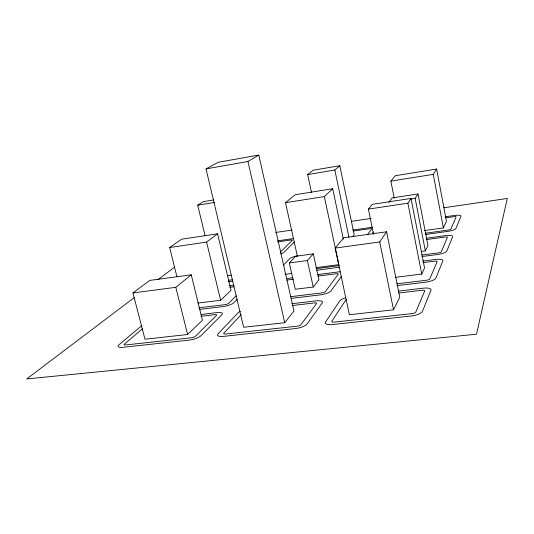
<?xml version="1.0" encoding="UTF-8"?>
<svg xmlns="http://www.w3.org/2000/svg" width="534" height="534" viewBox="0 0 534 534"><rect width="100%" height="100%" fill="white"/><g stroke="black" fill="none" stroke-linecap="round" stroke-linejoin="round"><path stroke-width="0.8" d="M424.41 230.581L443.394 227.938L446.437 221.243L436.625 169.038L395.287 175.713L390.855 181.133L394.226 198.147M395.687 277.306L421.747 274.089L424.55 267.961L411.013 198.448L372.298 204.335L368.393 209.121L373.533 234.279M421.266 251.454L425.344 250.913L427.948 245.527L417.995 193.969L392.183 197.927L388.852 202.366M393.538 309.807L399.772 297.171L386.596 231.763L343.609 237.83L335.165 248.096L349.383 314.733L393.538 309.807L379.741 241.969L386.596 231.763M443.394 227.938L433.268 174.358L436.625 169.038M425.344 250.913L415.158 198.374L417.995 193.969M421.747 274.089L407.876 203.18L411.013 198.448M341.246 276.692L330.967 290.923A8.811 2.496 -12.2 0 1 320.4 294.861L291.25 298.373M372.412 233.585L373.506 232.063M367.332 234.833L371.651 228.986A2.363 0.534 -11.4 0 0 369.835 228.692L353.455 231.042M352.66 236.609L354.189 234.68L339.804 165.727L313.144 170.219L307.624 174.578L311.476 192.394M284.729 322.703L293.96 311.022L258.796 155.054L218.139 162.296L206.031 168.884L243.637 327.275L284.729 322.703L247.956 161.488L258.796 155.054M313.231 287.032L318.965 279.769L313.304 253.85L295.622 256.26L289.335 262.955L295.229 289.261L313.231 287.032L307.404 260.525L313.304 253.85M241.268 314.586L223.839 333.156A3.171 0.955 -14.3 0 0 225.622 334.017L296.977 326.207A3.244 1.015 -12.8 0 0 300.916 324.692L316.482 303.632A3.05 0.894 -12.4 0 0 314.372 302.932L292.258 305.535M283.601 265.038L289.521 258.83A7.469 1.796 -12.5 0 1 297.899 255.799M237.216 299.32L233.825 302.725A8.524 2.31 -14 0 1 223.092 306.583L199.883 309.38M294.301 241.969L284.121 252.202A7.169 1.655 -12.8 0 1 280.684 253.937M236.235 295.829L228.639 303.352A2.844 0.768 -14 0 1 225.074 304.634L198.848 307.811M280.223 252.248L292.258 240.327A2.283 0.501 -12.6 0 0 290.756 240.006L277.6 241.889M187.614 334.504L202.419 320.22L191.239 274.81L149.814 280.397L132.939 292.932L144.981 339.237L187.614 334.504L175.813 287.332L191.239 274.81M197.787 303.072L220.622 300.262L231.035 290.289L217.578 233.805L181.607 239.192L169.645 247.516L176.887 276.552M297.331 255.98L285.503 202.693L324.332 196.565L332.689 188.722L343.322 239.085M307.624 174.578L334.831 170.026L339.804 165.727M142.665 328.617L124.375 344.09A3.104 0.868 -16.1 0 0 125.664 344.957L191.399 337.762A3.144 0.928 -15 0 0 195.397 336.28L216.524 315.354A2.95 0.828 -14.3 0 0 214.908 314.633L200.998 316.268M141.957 325.513L119.082 344.67A9.305 2.603 -16.1 0 0 122.9 347.314L188.989 340.131A9.432 2.783 -15 0 0 201.038 335.666L221.877 314.726A8.851 2.476 -14.3 0 0 216.991 312.584L201.231 314.453M285.503 202.693L295.108 194.743L332.689 188.722M134.154 297.698L26.7 378.946L476.502 334.204L507.3 198.448L443.801 207.773M158.037 279.642L174.618 267.107M169.645 247.516L206.598 242.082L217.578 233.805M205.056 235.668L197.707 205.183L203.28 201.652L213.907 199.916M206.031 168.884L247.956 161.488M197.707 205.183L214.708 202.419M390.855 181.133L433.268 174.358M411.046 198.995L415.158 198.374M368.393 209.121L407.876 203.18M275.564 232.477L292.058 230.054M351.439 221.336L371.23 218.426M277.773 240.807L292.018 238.765A6.842 1.509 -12.6 0 1 293.7 238.585M352.627 230.067L370.756 227.471A7.082 1.595 -11.4 0 1 372.565 227.27M445.116 216.797L454.434 215.462A7.396 1.675 -10.1 0 1 460.915 216.237L456.009 228.358A7.763 1.856 -10.1 0 1 447.512 231.442L425.491 234.479M445.703 217.839L453.913 216.664A2.463 0.561 -10.1 0 1 456.063 216.931L450.93 229.059A2.583 0.621 -10.1 0 1 448.099 230.087L425.238 233.251M335.165 248.096L379.741 241.969M426.406 238.237L445.71 235.601A8.01 1.982 -10 0 1 452.652 236.669L446.845 251.013A8.437 2.209 -10 0 1 437.526 254.511L421.807 256.56M426.092 239.606L445.096 237.023A2.67 0.661 -10 0 1 447.405 237.376L441.324 251.741A2.81 0.734 -10 0 1 438.22 252.896L421.86 255.038M289.335 262.955L307.404 260.525M227.424 275.751L231.529 275.204M315.934 267.668L338.863 264.664L324.332 196.565M316.362 268.635L339.317 265.638M228.612 280.283L232.691 279.749M132.939 292.932L175.813 287.332M228.492 281.705L232.757 281.151M285.089 274.342L291.784 273.468M316.635 270.237L339.637 267.247M229.56 285.89L233.905 285.33M287.285 278.481L292.599 277.8M317.93 274.549L337.455 272.04A8.33 2.229 -11.9 0 1 340.218 271.846M422.741 261.093L435.377 259.471A8.731 2.376 -10.1 0 1 442.84 260.926L435.864 278.181A9.252 2.677 -10.1 0 1 425.538 282.199L396.982 285.637M229.76 287.345L233.872 286.818M286.745 280.063L293.34 279.222M318.05 276.058L336.18 273.748A2.777 0.741 -11.9 0 1 338.182 274.269L325.373 291.597A2.937 0.834 -12.2 0 1 321.862 292.906L290.436 296.717M423.162 262.628L434.643 261.166A2.91 0.794 -10.1 0 1 437.126 261.653L429.817 278.915A3.084 0.894 -10.1 0 1 426.386 280.243L396.835 283.828M291.858 303.726L315.908 300.876A9.145 2.69 -12.4 0 1 322.269 302.952L307.043 324.018A9.739 3.05 -12.8 0 1 295.195 328.597L223.412 336.393A9.519 2.87 -14.3 0 1 218.099 333.79L238.071 312.831A8.938 2.55 -13.7 0 1 240.333 311.295M398.404 291.11L422.935 288.206A9.605 2.897 -10.1 0 1 430.998 290.202L422.454 311.335A10.233 3.304 -10.2 0 1 410.886 316.035L332.642 324.532A9.879 3.137 -12 0 1 325.593 321.975L339.784 300.896A9.278 2.763 -11.7 0 1 345.498 297.839M398.898 292.986L422.047 290.262A3.204 0.968 -10.1 0 1 424.724 290.937L415.772 312.07A3.411 1.101 -10.2 0 1 411.928 313.625L334.197 322.135A3.291 1.048 -12 0 1 331.834 321.294L345.672 300.208A3.091 0.921 -11.7 0 1 346.259 299.721M206.598 242.082L220.622 300.262M334.831 170.026L348.936 237.223"/></g></svg>
